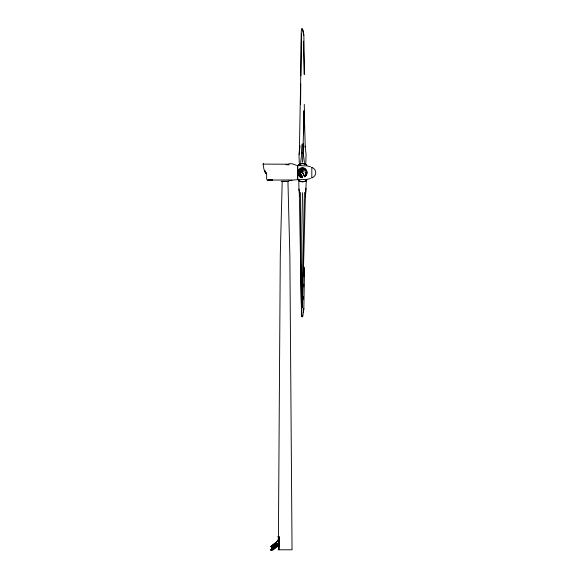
<?xml version="1.0" encoding="UTF-8"?>
<svg xmlns="http://www.w3.org/2000/svg" width="579" height="579" viewBox="0 0 579 579"><rect width="100%" height="100%" fill="white"/><g stroke="black" fill="none" stroke-linecap="round" stroke-linejoin="round"><path stroke-width="0.87" d="M300.877 75.827L301.29 30.586L301.673 28.979L302.158 28.95L303.23 30.564L303.845 35.239L304.59 74.242M278.427 535.966L280.279 255.462L282.205 181.379M300.559 104.307L300.791 83.839M303.62 130.217L303.57 134.683L304.214 111.088L302.542 162.337M303.685 124.861L303.852 110.575M300.66 192.481C300.103 233.778 300.544 275.307 301.673 316.474L302.368 316.822L302.788 316.402L303.845 308.621L304.59 267.201M278.181 541.097L278.166 541.575L278.173 541.213M278.542 543.471L278.557 542.451L278.687 543.471M278.752 538.731L278.658 539.744L278.673 538.723M278.615 543.464L278.709 542.451M301.413 38.265L299.321 154.521M304.424 192.481L301.789 308.947L301.76 315.729L302.368 316.822M278.709 537.529L278.81 545.085L278.984 537.536M279.02 537.493L278.861 545.114M301.362 33.365L301.369 49.121M302.433 307.71L305.256 200.269L306.305 181.061M303.425 299.162L303.483 296.513M303.693 286.815L303.751 284.166M303.917 276.234L304.076 269.177M302.542 192.735L301.775 234.524L301.377 313.941M299.611 195.854L299.053 189.065M305.799 163.278L306.081 154.434L305.068 146.096M263.054 163.922L263.988 169.495L265.32 171.985M301.398 153.341L301.956 144.453M300.016 145.959L299.003 154.434L299.285 163.278M305.372 196.78L306.009 188.168M300.66 162.59L301.883 152.538M303.374 312.067L303.845 308.621M305.799 174.525L306.081 172.643L305.068 172.506M304.793 176.964L306.436 175.097L307.036 172.643L306.436 170.19L304.793 168.315L302.542 167.555L300.291 168.185L298.648 170.06L298.047 172.643L298.648 175.22L300.291 177.094L302.542 177.724M264.784 171.471L265.131 171.21L264.835 171.529M303.845 174.062L301.673 172.47L302.368 171.768L304.59 176.479M302.158 172.889L302.788 172.26M264.675 170.45L264.458 170.798M265.703 172.368L265.486 172.716M271.674 547.387L275.901 543.855L278.875 543.876L275.901 543.956L271.674 547.553M270.842 546.482L277.797 541.061L278.875 540.967M270.994 546.562L277.891 540.887M271.015 546.59L277.819 541.083L278.875 540.851M270.929 549.898L277.138 544.868L278.875 544.868L278.875 546.598L277.138 546.612L273.078 549.898L270.827 549.855M278.875 545.107L277.138 545.107L271.211 550.007M272.781 549.898L277.138 546.366L278.875 546.366M301.673 316.474L302.158 316.083M263.192 164.11L288.972 164.219M300.66 169.379L300.465 170.573L301.673 172.47M311.886 177.862C317.031 176.117 317.031 169.169 311.886 167.418M302.433 171.485L305.256 170.617M310.496 178.506L307.608 179.186M277.674 540.909L278.875 540.887M302.788 29.261L301.673 28.979M298.648 179.714L306.436 179.367M296.846 179.758L288.972 180.315L291.982 180.243M298.648 165.565L306.436 165.92M278.021 536.755L279.035 536.856L279.15 546.692M278.021 536.907L279.035 536.856M302.542 168.88L302.129 168.902L301.377 171.435M288.972 179.989L267.071 180.069M272.296 179.837L267.939 179.837L267.983 180.315L272.253 180.315L272.253 179.837M267.983 180.149L272.21 180.149M281.213 181.314L288.812 181.314M281.778 181.408L288.248 181.408M279.064 546.692L278.955 537.008L278.304 536.928M278.202 537.529L278.926 537.493M275.705 546.048L275.951 542.545L275.72 546.2M271.551 549.529L271.746 545.99L271.594 549.435M276.125 546.721L274.815 546.764L276.125 546.569M278.101 549.782L292.04 549.782L289.862 255.462L287.937 181.379M288.972 163.712L291.982 163.741L296.846 165.391M285.997 164.689L288.972 164.827M301.413 172.404L300.776 172.376L299.285 170.762M307.608 166.093L310.496 166.774M300.66 175.9L301.883 176.421M304.424 169.379L301.789 171.123L302.368 171.768M301.398 174.822L299.003 172.643L299.285 174.525M300.023 172.918L302.477 177.073M264.357 170.465L266.637 174.46L266.644 179.316M265.182 171.985L266 173.497M302.158 28.95L303.845 35.239M303.345 174.011L304.113 176.052M263.445 163.683L263.583 164.639M304.424 162.59L303.201 152.538L303.135 143.339M278.955 549.507L278.817 539.244M299.285 191.794L301.362 304.605M304.279 113.173L305.256 147.044M303.345 41.225L304.113 74.452M304.264 104.35L304.445 112.435M298.778 181.061L299.003 190.853M278.846 536.74L279.02 549.001M311.813 167.374L311.813 177.905M300.291 163.922L300.291 165.601M300.291 176.537L300.291 177.094M298.648 164.747L298.648 165.29M298.648 179.989L298.648 180.532M298.511 171.333L298.511 173.946M297.823 165.645L297.823 179.642M297.534 165.652L297.534 179.656M275.901 542.545L275.886 546.2M271.616 545.99L271.71 549.485M302.542 177.138A4.494 4.494 0 0 1 298.315 171.102A4.494 4.494 0 0 1 305.43 169.198A4.494 4.494 0 0 1 304.793 176.537M302.542 176.595A3.952 3.952 0 0 1 298.829 171.29A3.952 3.952 0 0 1 305.082 169.611A3.952 3.952 0 0 1 304.518 176.067M302.542 176.407A3.764 3.764 0 0 1 299.003 171.355A3.764 3.764 0 0 1 304.959 169.756A3.764 3.764 0 0 1 304.424 175.9M307.036 179.468A4.494 2.244 0 0 1 302.542 181.712A4.494 2.244 0 0 1 298.047 179.468M306.494 179.729A3.952 1.976 0 0 1 302.542 181.705A3.952 1.976 0 0 1 298.59 179.729M306.305 179.823A3.764 1.882 0 0 1 302.542 181.705A3.764 1.882 0 0 1 298.778 179.823M298.047 165.811A4.494 2.251 0 0 1 302.542 163.56A4.494 2.251 0 0 1 307.036 165.811M298.59 165.456A3.952 1.976 0 0 1 302.542 163.481A3.952 1.976 0 0 1 306.494 165.456M299.119 164.566A3.952 1.976 0 0 1 305.965 164.566M299.285 164.516A3.764 1.882 0 0 1 305.799 164.516M264.806 170.689L264.581 171.044L264.82 170.682M265.189 171.413L264.965 171.768L265.204 171.398M265.32 171.652L265.088 172.006L265.327 171.637M265.826 172.607L265.602 172.969L265.841 172.6M265.956 172.853L265.732 173.208L265.956 172.853M278.289 539.071L278.181 539.671L278.289 539.071M272.137 549.84L270.798 550.043L272.137 549.84M300.016 172.774L299.003 172.643L301.956 175.799L300.016 172.774"/></g></svg>
